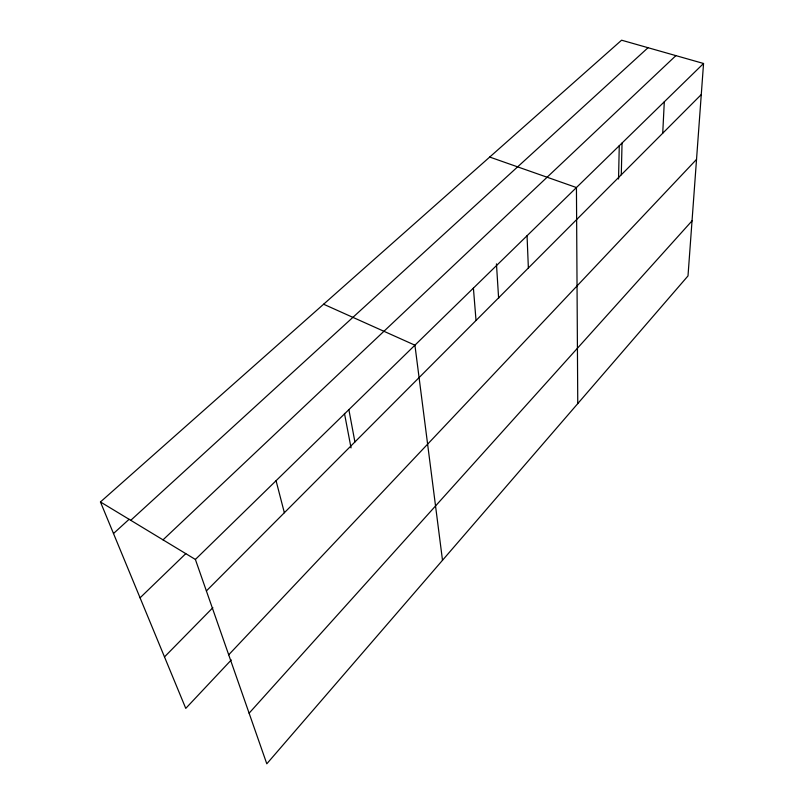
<?xml version="1.0" encoding="UTF-8"?>
<svg xmlns="http://www.w3.org/2000/svg" width="804" height="804" viewBox="0 0 804 804"><rect width="100%" height="100%" fill="white"/><g stroke="black" fill="none" stroke-linecap="round" stroke-linejoin="round"><path stroke-width="1.21" d="M618.537 179.021L619.271 145.614M621.291 174.79L622.045 143.032M662.727 133.223L664.305 101.796M703.55 63.486L688.003 275.913L266.797 763.8L195.382 559.453L100.45 501.957L621.592 40.2L703.55 63.486L195.382 559.453M249.109 713.188L692.033 220.849M231.281 659.953L185.764 708.384L100.45 501.957M228.708 654.798L696.535 159.393M164.488 656.918L212.869 607.673M206.387 590.94L701.279 94.56M140.067 597.824L185.784 553.644M163.021 539.856L675.903 55.627M113.495 533.534L129.102 519.294M130.761 520.319L648.034 47.717M489.706 157.051L576.438 187.543L577.764 403.608M323.61 304.224L414.924 345.187L442.501 560.277M276.063 480.712L284.355 512.731M344.464 413.417L351.046 447.898M348.876 409.648L354.916 441.959M473.405 288.103L476.028 320.484M496.45 263.883L498.631 298.415M527.052 235.743L528.369 267.993"/></g></svg>
